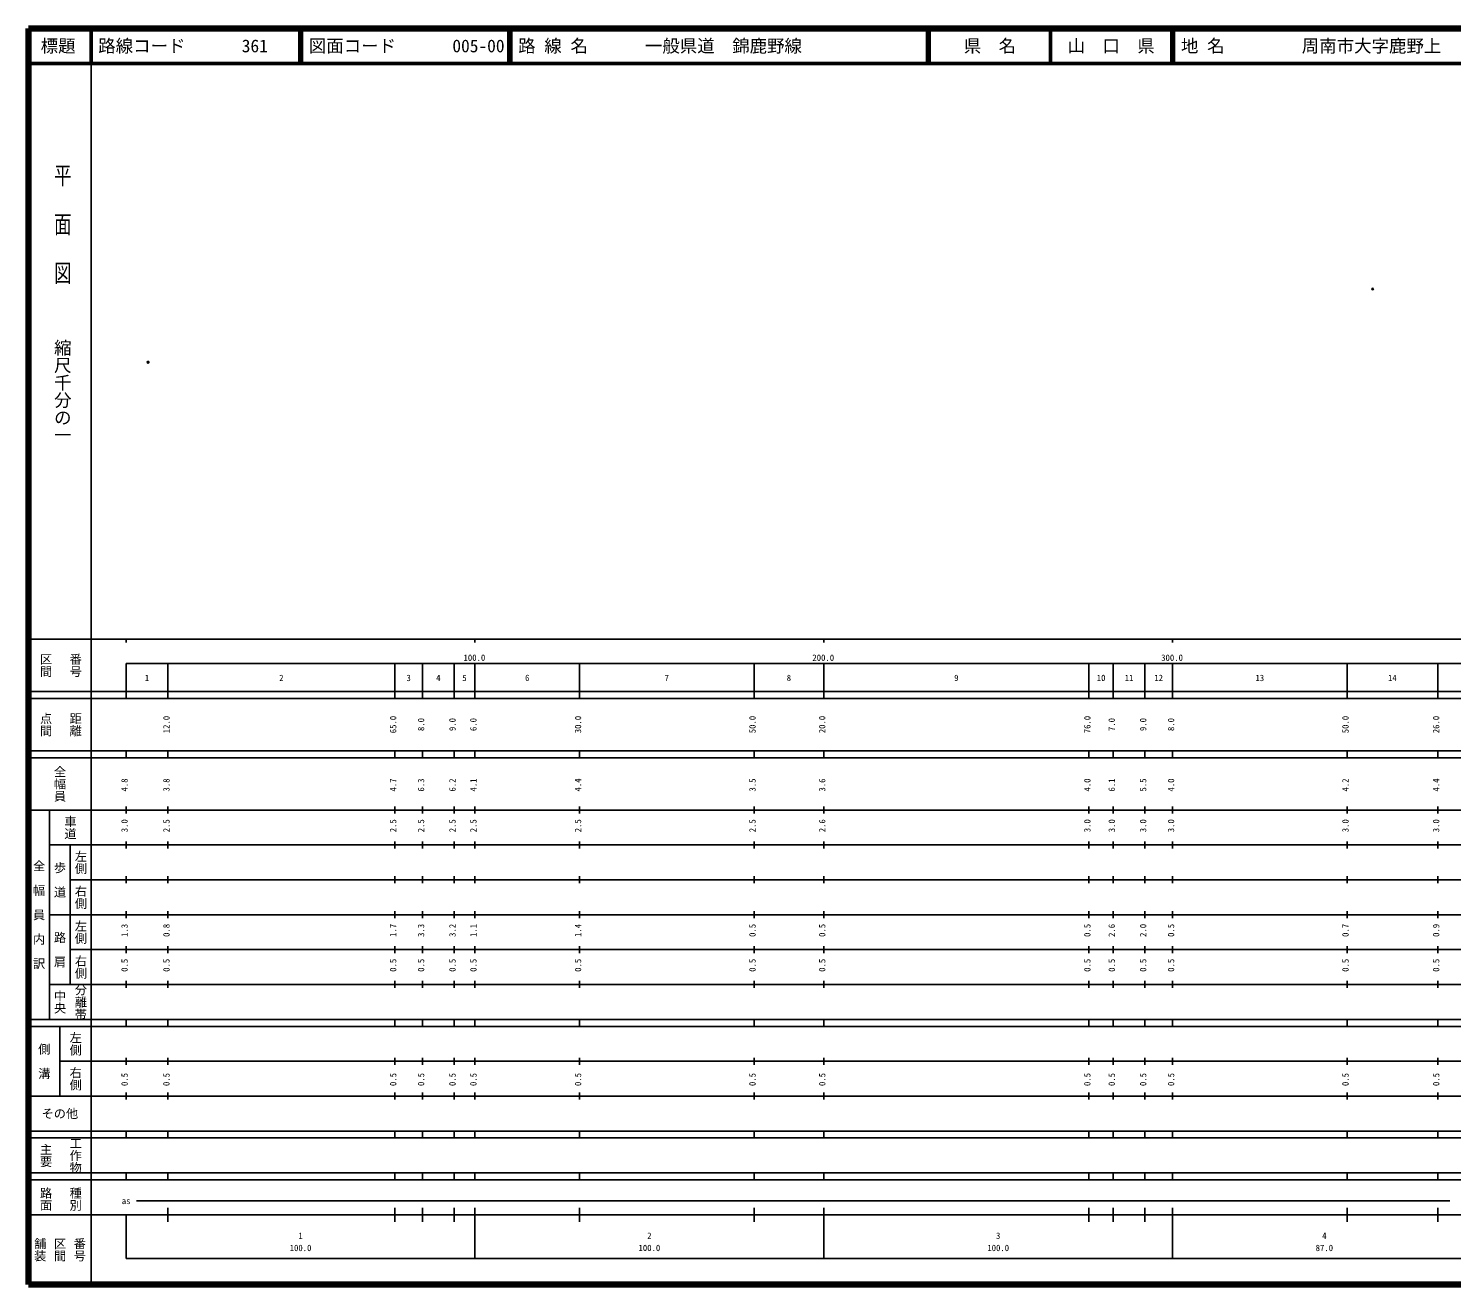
# Model space of a CAD drawing. Units: millimetres on the paper. Extents: x 40 to 680, y 20 to 380.
# Drawn here: x 40 to 448, y 20 to 380 of the extents above; entities that cross this region are included whole.
import ezdxf
from ezdxf.enums import TextEntityAlignment as Align

# ---------------------------------------------------------------- set-up
doc = ezdxf.new("R2010")
doc.units = ezdxf.units.MM
doc.header["$PDMODE"] = 32
doc.header["$PDSIZE"] = 0.5
doc.layers.add('M-OTRS', color=6, linetype='Continuous')
doc.layers.add('M-TTL-TXT', color=7, linetype='Continuous')
for name, color, linetype, lineweight in [('M-TTL', 2, 'Continuous', 140), ('M-TTL-BAND', 7, 'Continuous', 25), ('M-TTL-LINE', 7, 'Continuous', 50)]:
    doc.layers.add(name, color=color, linetype=linetype, lineweight=lineweight)
doc.styles.add('@ＭＳ ゴシック', font='')
doc.styles.add('ＭＳ ゴシック', font='')
doc.styles.get('@ＭＳ ゴシック').set_extended_font_data('@MS Gothic')
doc.styles.get('ＭＳ ゴシック').set_extended_font_data('MS Gothic')

msp = doc.modelspace()

# ---------------------------------------------------------------- linework, layer by layer
at = {"layer": 'M-OTRS'}
for p in [(425.352, 305.342), (74.297, 284.333)]:
    msp.add_point(p, dxfattribs=at)
at = {"layer": 'M-TTL'}
for p, q in [((40, 380), (40, 20)), ((680, 380), (40, 380)), ((40, 20), (680, 20))]:
    msp.add_line(p, q, dxfattribs=at)
at = {"layer": 'M-TTL-BAND'}
for p, q in [((58, 370), (58, 20)), ((40, 205), (579, 205)), ((68, 205), (68, 204)), ((168, 205), (168, 204)), ((268, 205), (268, 204)), ((368, 205), (368, 204)), ((68, 198), (579, 198)), ((68, 198), (68, 188)), ((80, 188), (80, 198)), ((145, 188), (145, 198)), ((153, 188), (153, 198)), ((162, 188), (162, 198)), ((168, 188), (168, 198)), ((198, 188), (198, 198)), ((248, 188), (248, 198)), ((268, 188), (268, 198)), ((344, 188), (344, 198)), ((351, 188), (351, 198)), ((360, 188), (360, 198)), ((368, 188), (368, 198)), ((418, 188), (418, 198)), ((444, 188), (444, 198)), ((40, 190), (579, 190)), ((40, 188), (579, 188)), ((40, 173), (579, 173)), ((68, 171), (68, 173)), ((80, 171), (80, 173)), ((145, 171), (145, 173)), ((153, 171), (153, 173)), ((162, 171), (162, 173)), ((168, 171), (168, 173)), ((198, 171), (198, 173)), ((248, 171), (248, 173)), ((268, 171), (268, 173)), ((344, 171), (344, 173)), ((351, 171), (351, 173)), ((360, 171), (360, 173)), ((368, 171), (368, 173)), ((418, 171), (418, 173)), ((444, 171), (444, 173)), ((40, 171), (579, 171)), ((40, 156), (579, 156)), ((46, 96), (46, 156)), ((68, 155), (68, 157)), ((80, 155), (80, 157)), ((145, 155), (145, 157)), ((153, 155), (153, 157)), ((162, 155), (162, 157)), ((168, 155), (168, 157)), ((198, 155), (198, 157)), ((248, 155), (248, 157)), ((268, 155), (268, 157)), ((344, 155), (344, 157)), ((351, 155), (351, 157)), ((360, 155), (360, 157)), ((368, 155), (368, 157)), ((418, 155), (418, 157)), ((444, 155), (444, 157)), ((68, 145), (68, 147)), ((80, 145), (80, 147)), ((145, 145), (145, 147)), ((153, 145), (153, 147)), ((162, 145), (162, 147)), ((168, 145), (168, 147)), ((198, 145), (198, 147)), ((248, 145), (248, 147)), ((268, 145), (268, 147)), ((344, 145), (344, 147)), ((351, 145), (351, 147)), ((360, 145), (360, 147)), ((368, 145), (368, 147)), ((418, 145), (418, 147)), ((444, 145), (444, 147)), ((46, 146), (579, 146)), ((52, 146), (52, 106)), ((52, 136), (579, 136)), ((68, 135), (68, 137)), ((80, 135), (80, 137)), ((145, 135), (145, 137)), ((153, 135), (153, 137)), ((162, 135), (162, 137)), ((168, 135), (168, 137)), ((198, 135), (198, 137)), ((248, 135), (248, 137)), ((268, 135), (268, 137)), ((344, 135), (344, 137)), ((351, 135), (351, 137)), ((360, 135), (360, 137)), ((368, 135), (368, 137)), ((418, 135), (418, 137)), ((444, 135), (444, 137)), ((68, 125), (68, 127)), ((80, 125), (80, 127)), ((145, 125), (145, 127)), ((153, 125), (153, 127)), ((162, 125), (162, 127)), ((168, 125), (168, 127)), ((198, 125), (198, 127)), ((248, 125), (248, 127)), ((268, 125), (268, 127)), ((344, 125), (344, 127)), ((351, 125), (351, 127)), ((360, 125), (360, 127)), ((368, 125), (368, 127)), ((418, 125), (418, 127)), ((444, 125), (444, 127)), ((46, 126), (579, 126)), ((52, 116), (579, 116)), ((68, 115), (68, 117)), ((80, 115), (80, 117)), ((145, 115), (145, 117)), ((153, 115), (153, 117)), ((162, 115), (162, 117)), ((168, 115), (168, 117)), ((198, 115), (198, 117)), ((248, 115), (248, 117)), ((268, 115), (268, 117)), ((344, 115), (344, 117)), ((351, 115), (351, 117)), ((360, 115), (360, 117)), ((368, 115), (368, 117)), ((418, 115), (418, 117)), ((444, 115), (444, 117)), ((68, 105), (68, 107)), ((80, 105), (80, 107)), ((145, 105), (145, 107)), ((153, 105), (153, 107)), ((162, 105), (162, 107)), ((168, 105), (168, 107)), ((198, 105), (198, 107)), ((248, 105), (248, 107)), ((268, 105), (268, 107)), ((344, 105), (344, 107)), ((351, 105), (351, 107)), ((360, 105), (360, 107)), ((368, 105), (368, 107)), ((418, 105), (418, 107)), ((444, 105), (444, 107)), ((46, 106), (579, 106)), ((40, 96), (579, 96)), ((40, 94), (579, 94)), ((49, 94), (49, 74)), ((68, 94), (68, 96)), ((80, 94), (80, 96)), ((145, 94), (145, 96)), ((153, 94), (153, 96)), ((162, 94), (162, 96)), ((168, 94), (168, 96)), ((198, 94), (198, 96)), ((248, 94), (248, 96)), ((268, 94), (268, 96)), ((344, 94), (344, 96)), ((351, 94), (351, 96)), ((360, 94), (360, 96)), ((368, 94), (368, 96)), ((418, 94), (418, 96)), ((444, 94), (444, 96)), ((49, 84), (579, 84)), ((68, 83), (68, 85)), ((80, 83), (80, 85)), ((145, 83), (145, 85)), ((153, 83), (153, 85)), ((162, 83), (162, 85)), ((168, 83), (168, 85)), ((198, 83), (198, 85)), ((248, 83), (248, 85)), ((268, 83), (268, 85)), ((344, 83), (344, 85)), ((351, 83), (351, 85)), ((360, 83), (360, 85)), ((368, 83), (368, 85)), ((418, 83), (418, 85)), ((444, 83), (444, 85)), ((40, 74), (579, 74)), ((68, 73), (68, 75)), ((80, 73), (80, 75)), ((145, 73), (145, 75)), ((153, 73), (153, 75)), ((162, 73), (162, 75)), ((168, 73), (168, 75)), ((198, 73), (198, 75)), ((248, 73), (248, 75)), ((268, 73), (268, 75)), ((344, 73), (344, 75)), ((351, 73), (351, 75)), ((360, 73), (360, 75)), ((368, 73), (368, 75)), ((418, 73), (418, 75)), ((444, 73), (444, 75)), ((40, 64), (579, 64)), ((40, 62), (579, 62)), ((68, 62), (68, 64)), ((80, 62), (80, 64)), ((145, 62), (145, 64)), ((153, 62), (153, 64)), ((162, 62), (162, 64)), ((168, 62), (168, 64)), ((198, 62), (198, 64)), ((248, 62), (248, 64)), ((268, 62), (268, 64)), ((344, 62), (344, 64)), ((351, 62), (351, 64)), ((360, 62), (360, 64)), ((368, 62), (368, 64)), ((418, 62), (418, 64)), ((444, 62), (444, 64)), ((40, 52), (579, 52)), ((40, 50), (579, 50)), ((68, 50), (68, 52)), ((80, 50), (80, 52)), ((145, 50), (145, 52)), ((153, 50), (153, 52)), ((162, 50), (162, 52)), ((168, 50), (168, 52)), ((198, 50), (198, 52)), ((248, 50), (248, 52)), ((268, 50), (268, 52)), ((344, 50), (344, 52)), ((351, 50), (351, 52)), ((360, 50), (360, 52)), ((368, 50), (368, 52)), ((418, 50), (418, 52)), ((444, 50), (444, 52)), ((71, 44), (447.5, 44)), ((80, 38), (80, 42)), ((145, 38), (145, 42)), ((153, 38), (153, 42)), ((162, 38), (162, 42)), ((168, 27.5), (168, 42)), ((198, 38), (198, 42)), ((248, 38), (248, 42)), ((268, 27.5), (268, 42)), ((344, 38), (344, 42)), ((351, 38), (351, 42)), ((360, 38), (360, 42)), ((368, 27.5), (368, 42)), ((418, 38), (418, 42)), ((444, 38), (444, 42)), ((40, 40), (579, 40)), ((68, 40), (68, 27.5)), ((68, 27.5), (579, 27.5))]:
    msp.add_line(p, q, dxfattribs=at)
at = {"layer": 'M-TTL-LINE'}
for p, q in [((58, 380), (58, 370)), ((117.75, 380), (117.75, 370)), ((118.25, 380), (118.25, 370)), ((177.75, 380), (177.75, 370)), ((178.25, 380), (178.25, 370)), ((297.75, 380), (297.75, 370)), ((298.25, 380), (298.25, 370)), ((333, 380), (333, 370)), ((367.75, 380), (367.75, 370)), ((368.25, 380), (368.25, 370)), ((40, 370), (680, 370))]:
    msp.add_line(p, q, dxfattribs=at)

# ---------------------------------------------------------------- texts
at = {"layer": 'M-TTL-BAND', "style": '@ＭＳ ゴシック', "width": 1.4}
msp.add_text('平  面  図', height=3.666, rotation=270, dxfattribs=at).set_placement((49.777, 306.475), align=Align.MIDDLE_RIGHT)
at = {"layer": 'M-TTL-BAND', "style": '@ＭＳ ゴシック'}
msp.add_text('縮尺千分の一', height=3.666, rotation=270, dxfattribs=at).set_placement((49.777, 261.03), align=Align.MIDDLE_RIGHT)
for s, p in [('区間', (45, 197.5)), ('番号', (53.5, 197.5)), ('点間', (45, 180.5)), ('距離', (53.5, 180.5)), ('全幅員', (49, 163.5)), ('車道', (52, 151)), ('左側', (55, 141)), ('全\u3000幅\u3000員\u3000内\u3000訳', (43, 126)), ('歩\u3000道', (49, 136)), ('右側', (55, 131)), ('左側', (55, 121)), ('路\u3000肩', (49, 116)), ('右側', (55, 111)), ('中央', (49, 101)), ('分離帯', (55, 101)), ('左側', (53.5, 89)), ('側\u3000溝', (44.5, 84)), ('右側', (53.5, 79)), ('工作物', (53.5, 57)), ('主要', (45, 57)), ('路面', (45, 44.5)), ('種別', (53.5, 44.5)), ('舗装', (43.333, 30)), ('区間', (49, 30)), ('番号', (54.667, 30))]:
    msp.add_text(s, height=2.566, rotation=270, dxfattribs=at).set_placement(p, align=Align.MIDDLE_CENTER)
at = {"layer": 'M-TTL-BAND', "style": 'ＭＳ ゴシック'}
for s, p in [('100.0', (167.844, 198.195)), ('200.0', (267.844, 198.195)), ('300.0', (367.844, 198.195)), ('1', (74, 192.405)), ('2', (112.5, 192.405)), ('3', (149, 192.405)), ('4', (157.5, 192.405)), ('5', (165, 192.405)), ('6', (183, 192.405)), ('7', (223, 192.405)), ('8', (258, 192.405)), ('9', (306, 192.405)), ('10', (347.5, 192.405)), ('11', (355.5, 192.405)), ('12', (364, 192.405)), ('13', (393, 192.405)), ('14', (431, 192.405)), ('as', (68, 42.5)), ('1', (118, 32.523)), ('2', (218, 32.523)), ('3', (318, 32.523)), ('4', (411.5, 32.523)), ('100.0', (118, 29.033)), ('100.0', (218, 29.033)), ('100.0', (318, 29.033)), ('87.0', (411.5, 29.033))]:
    msp.add_text(s, height=1.833, dxfattribs=at).set_placement(p, align=Align.BOTTOM_CENTER)
for s, p in [('12.0', (81, 180.5)), ('65.0', (146, 180.5)), ('8.0', (154, 180.5)), ('9.0', (163, 180.5)), ('6.0', (169, 180.5)), ('30.0', (199, 180.5)), ('50.0', (249, 180.5)), ('20.0', (269, 180.5)), ('76.0', (345, 180.5)), ('7.0', (352, 180.5)), ('9.0', (361, 180.5)), ('8.0', (369, 180.5)), ('50.0', (419, 180.5)), ('26.0', (445, 180.5)), ('4.8', (69, 163.174)), ('3.8', (81, 163.174)), ('4.7', (146, 163.174)), ('6.3', (154, 163.174)), ('6.2', (163, 163.174)), ('4.1', (169, 163.174)), ('4.4', (199, 163.174)), ('3.5', (249, 163.174)), ('3.6', (269, 163.174)), ('4.0', (345, 163.174)), ('6.1', (352, 163.174)), ('5.5', (361, 163.174)), ('4.0', (369, 163.174)), ('4.2', (419, 163.174)), ('4.4', (445, 163.174)), ('3.0', (69, 151.5)), ('2.5', (81, 151.5)), ('2.5', (146, 151.5)), ('2.5', (154, 151.5)), ('2.5', (163, 151.5)), ('2.5', (169, 151.5)), ('2.5', (199, 151.5)), ('2.5', (249, 151.5)), ('2.6', (269, 151.5)), ('3.0', (345, 151.5)), ('3.0', (352, 151.5)), ('3.0', (361, 151.5)), ('3.0', (369, 151.5)), ('3.0', (419, 151.5)), ('3.0', (445, 151.5)), ('1.3', (69, 121.5)), ('0.8', (81, 121.5)), ('1.7', (146, 121.5)), ('3.3', (154, 121.5)), ('3.2', (163, 121.5)), ('1.1', (169, 121.5)), ('1.4', (199, 121.5)), ('0.5', (249, 121.5)), ('0.5', (269, 121.5)), ('0.5', (345, 121.5)), ('2.6', (352, 121.5)), ('2.0', (361, 121.5)), ('0.5', (369, 121.5)), ('0.7', (419, 121.5)), ('0.9', (445, 121.5)), ('0.5', (69, 111.5)), ('0.5', (81, 111.5)), ('0.5', (146, 111.5)), ('0.5', (154, 111.5)), ('0.5', (163, 111.5)), ('0.5', (169, 111.5)), ('0.5', (199, 111.5)), ('0.5', (249, 111.5)), ('0.5', (269, 111.5)), ('0.5', (345, 111.5)), ('0.5', (352, 111.5)), ('0.5', (361, 111.5)), ('0.5', (369, 111.5)), ('0.5', (419, 111.5)), ('0.5', (445, 111.5)), ('0.5', (69, 78.764)), ('0.5', (81, 78.764)), ('0.5', (146, 78.764)), ('0.5', (154, 78.764)), ('0.5', (163, 78.764)), ('0.5', (169, 78.764)), ('0.5', (199, 78.764)), ('0.5', (249, 78.764)), ('0.5', (269, 78.764)), ('0.5', (345, 78.764)), ('0.5', (352, 78.764)), ('0.5', (361, 78.764)), ('0.5', (369, 78.764)), ('0.5', (419, 78.764)), ('0.5', (445, 78.764))]:
    msp.add_text(s, height=1.833, rotation=90, dxfattribs=at).set_placement(p, align=Align.BOTTOM_CENTER)
msp.add_text('その他', height=2.566, dxfattribs=at).set_placement((49, 69), align=Align.MIDDLE_CENTER)
at = {"layer": 'M-TTL-TXT', "style": 'ＭＳ ゴシック'}
for s, p in [('標題', (48.5, 375)), ('県\u3000名', (315.625, 375)), ('山\u3000口\u3000県', (350.375, 375))]:
    msp.add_text(s, height=3.666, dxfattribs=at).set_placement(p, align=Align.MIDDLE_CENTER)
for s, p in [('路線コード', (60, 375)), ('361', (101.142, 375)), ('図面コード', (120.38, 375)), ('005-00', (161.521, 375)), ('路 線 名', (180.38, 375)), ('一般県道\u3000錦鹿野線', (216.734, 375)), ('地 名', (370.38, 375)), ('周南市大字鹿野上', (405.024, 375))]:
    msp.add_text(s, height=3.666, dxfattribs=at).set_placement(p, align=Align.MIDDLE_LEFT)

doc.saveas('drawing.dxf')
